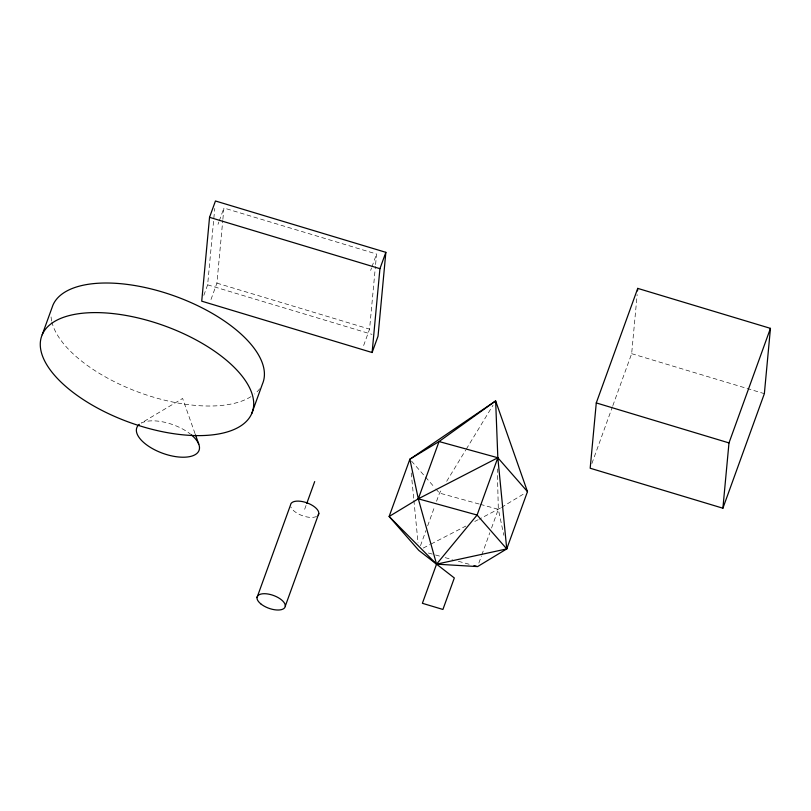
<?xml version="1.0" encoding="UTF-8"?>
<svg xmlns="http://www.w3.org/2000/svg" width="811" height="811" viewBox="0 0 811 811"><rect width="100%" height="100%" fill="white"/><g stroke="black" fill="none" stroke-linecap="round" stroke-linejoin="round"><path stroke-width="0.61" stroke-dasharray="4.05 3.04" d="M203.835 295.336L207.636 284.833L214.753 208.498M211.002 299.482L216.922 283.14L222.751 220.541M222.873 219.294L223.917 208.021L376.568 254.025L375.523 265.288M363.652 345.486L369.563 329.134L375.402 266.545M612.842 405.642L631.657 353.677L637.152 294.657M218.007 224.363L218.848 222.032M219.274 220.866L223.917 208.021M370.657 270.367L371.499 268.035M371.925 266.87L376.568 254.025M304.662 509.267L306.335 504.655M420.473 545.691L425.978 530.495M427.671 525.822L434.858 505.952M436.551 501.269L439.511 493.088L442.127 488.8M478.855 563.077L481.389 556.062M481.815 554.896L489.854 532.685M491.547 528.012L498.319 509.308L497.315 468.981M591.898 463.507L612.417 406.818M446.689 481.298L465.615 450.227M466.274 449.152L493.027 405.216M500.397 508.051L479.271 519.141M501.441 507.412L525.477 492.855M423.261 548.054L429.982 544.587M431.107 543.999L465.828 526.075M474.79 521.453L478.155 519.719M479.119 504.016L439.511 493.088L435.395 488.384M480.315 504.341L498.319 509.308L503.844 535.301M428.38 553.011L434.382 554.663M435.578 554.998L440.383 556.326M445.178 557.644L452.386 559.631M458.377 561.283L470.38 564.598M631.657 353.677L764.357 393.67M216.922 283.14L369.563 329.134M207.636 284.833L371.996 334.355M411.522 461.094L424.69 476.148M425.522 477.091L434.574 487.441M195.046 433.642L182.617 398.454L141.337 423.038A33.129 15.196 19.9 0 1 190.453 434.118M411.218 472.945L413.782 499.17M413.904 500.417L418.05 542.873M259.662 388.783A111.959 51.346 19.9 0 1 254.664 393.994M250.923 396.67A111.959 51.346 19.9 0 1 137.698 391.865A111.959 51.346 19.9 0 1 51.914 322.129M51.651 320.984A111.959 51.346 19.9 0 1 50.992 314.83M316.584 516.435A14.851 6.812 19.9 0 1 302.179 515.614A14.851 6.812 19.9 0 1 290.835 506.946"/><path stroke-width="1.22" d="M209.542 217.328L201.726 301.175L372.117 352.521L378.038 336.18L385.854 252.333L215.452 200.986L209.542 217.328L379.933 268.674L372.117 352.521M596.278 402.925L590.185 468.231L722.895 508.213L764.357 393.67L770.45 328.364L637.74 288.381L596.278 402.925L728.988 442.918L722.895 508.213M637.507 290.885L637.74 288.381M42.213 334.75L52.928 305.159A111.959 51.346 19.9 0 1 177.944 297.252A111.959 51.346 19.9 0 1 262.48 383.877L251.775 413.468A111.959 51.346 19.9 0 1 77.086 395.362A111.959 51.346 19.9 0 1 112.131 313.492A111.959 51.346 19.9 0 1 251.775 413.468M257.006 597.595L290.52 505.01A14.851 6.812 19.9 0 1 307.156 502.921A14.851 6.812 19.9 0 1 318.155 515.188M379.933 268.674L385.854 252.333M306.751 503.499L314.688 481.582M285.29 606.121L318.804 513.525M506.743 548.915L527.474 491.638L495.643 400.928L409.869 459.208L389.138 516.485L418.78 550.365L454.322 577.959L442.918 609.456L422.389 603.303L436.551 564.162L477.101 515.036L497.832 457.759L495.643 400.928L439.035 441.539L409.869 459.208L418.304 498.816L436.551 564.162L477.578 566.585L506.743 548.915L497.832 457.759L439.035 441.539L418.304 498.816L389.138 516.485L436.551 564.162L506.743 548.915L477.101 515.036L418.304 498.816L497.832 457.759L527.474 491.638M728.988 442.918L770.45 328.364M473.979 565.591L476.381 566.25M195.461 434.808L198.776 444.195M191.254 434.767A33.129 15.196 19.9 0 1 192.075 456.015A33.129 15.196 19.9 0 1 150.907 447.713A33.129 15.196 19.9 0 1 139.34 424.305M260.686 603.769A14.851 6.812 19.9 0 0 284.641 607.774A14.851 6.812 19.9 0 0 268.117 594.037A14.851 6.812 19.9 0 0 260.686 603.769"/></g></svg>
